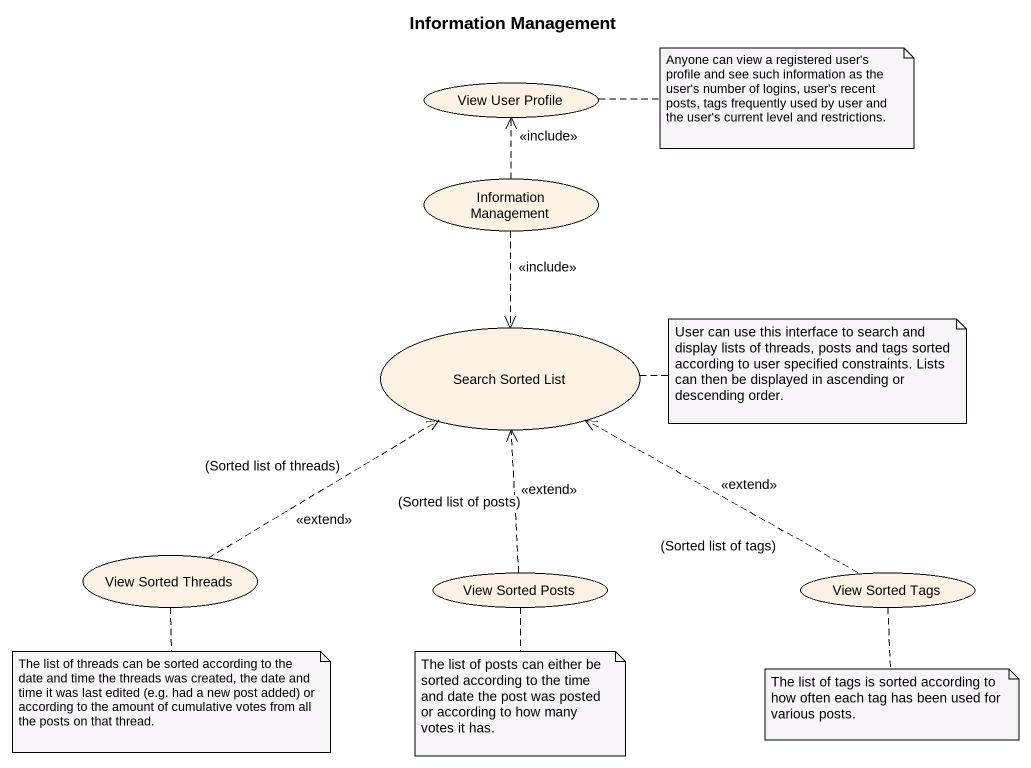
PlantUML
@startuml
title Information Management
usecase "View User Profile" as View_User_Profile
usecase "Information Management" as Information_Management
usecase "Search Sorted List" as Search_Sorted_List
usecase "View Sorted Threads" as View_Sorted_Threads
usecase "View Sorted Posts" as View_Sorted_Posts
usecase "View Sorted Tags" as View_Sorted_Tags
Information_Management .up.> View_User_Profile : <<include>>
Information_Management ..> Search_Sorted_List : <<include>>
View_Sorted_Threads .right.> Search_Sorted_List : (Sorted list of threads)\n<<extend>>
View_Sorted_Posts .up.> Search_Sorted_List : <<extend>>\n(Sorted list of posts)
View_Sorted_Tags .left.> Search_Sorted_List : <<extend>>\n(Sorted list of tags)
note right of View_User_Profile : Anyone can view a registered user's profile and see such information as the user's number of logins, user's recent posts, tags frequently used by user and the user's current level and restrictions.
note right of Search_Sorted_List : User can use this interface to search and display lists of threads, posts and tags sorted according to user specified constraints. Lists can then be displayed in ascending or descending order.
note bottom of View_Sorted_Threads : The list of threads can be sorted according to the date and time the threads was created, the date and time it was last edited (e.g. had a new post added) or according to the amount of cumulative votes from all the posts on that thread.
note bottom of View_Sorted_Posts : The list of posts can either be sorted according to the time and date the post was posted or according to how many votes it has.
note bottom of View_Sorted_Tags : The list of tags is sorted according to how often each tag has been used for various posts.
@enduml
